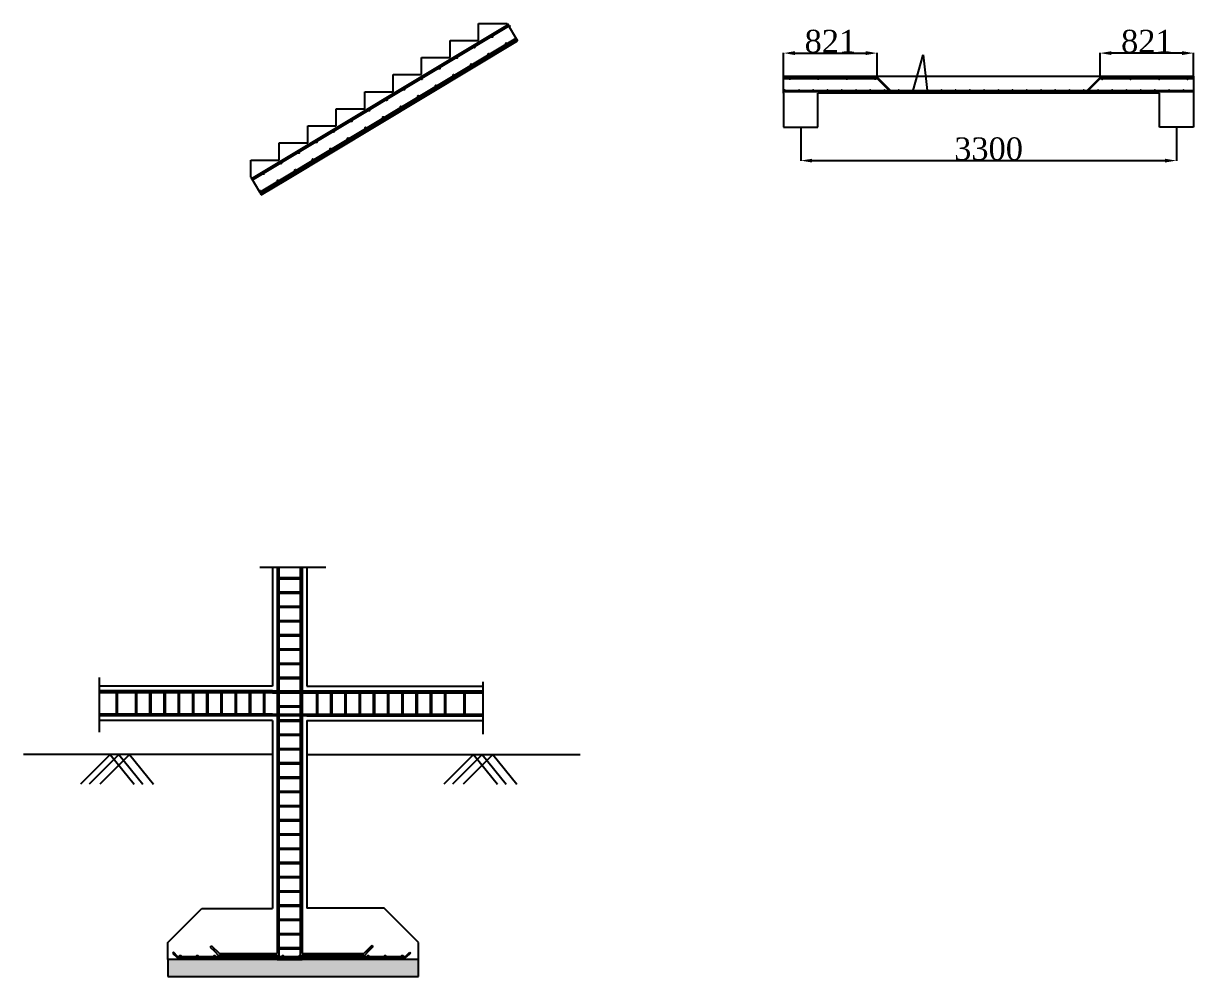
# Model space of a CAD drawing. Header units: millimetres. Extents: x -37331 to 3514287431, y -97281 to -32589.
# Drawn here: x 59917 to 70193, y -49312 to -40939 of the extents above; entities that cross this region are included whole.
import ezdxf

# ---------------------------------------------------------------- set-up
doc = ezdxf.new("R2010")
doc.units = ezdxf.units.MM
doc.header["$LTSCALE"] = 15
doc.layers.add('dimension', color=60, linetype='Continuous')
doc.layers.add('WHITE', color=7, linetype='Continuous')
doc.styles.get("Standard").update_dxf_attribs({"font": 'times.ttf', "height": 200})
doc.dimstyles.new('ISO-25', dxfattribs={"dimtxt": 2.5, "dimasz": 2.5, "dimexe": 1.25, "dimexo": 0.625, "dimtad": 1, "dimtxsty": 'Standard', "dimcen": 2.5, "dimadec": 0, "dimazin": 0, "dimtfac": 1, "dimtmove": 0, "dimatfit": 3, "dimfxl": 1, "dimarcsym": 0})

# ---------------------------------------------------------------- blocks, each defined once
blk = doc.blocks.new('*U8')
at = {"layer": 'WHITE'}
blk.add_circle((8, 5), 5, dxfattribs=at)
blk = doc.blocks.new('*U9')
at = {"layer": 'WHITE', "color": 0, "linetype": 'ByBlock', "lineweight": -2, "transparency": 16777216, "rotation": 30.96375653207593}
for p in [(63999, -41217), (64153, -41124), (63845, -41309), (63690, -41402), (63536, -41495), (63381, -41587), (63227, -41680), (63073, -41773), (62918, -41865), (62764, -41958), (62455, -42143), (62610, -42050), (62301, -42236), (62147, -42328), (61992, -42421)]:
    blk.add_blockref('*U8', p, dxfattribs=at)
blk = doc.blocks.new('*U10')
at = {"layer": 'WHITE'}
blk.add_circle((111, -5), 5, dxfattribs=at)
blk = doc.blocks.new('*U11')
at = {"layer": 'WHITE', "color": 0, "linetype": 'ByBlock', "lineweight": -2, "transparency": 16777216, "rotation": 30.96375653207352}
for p in [(64089, -41016), (63935, -41108), (63781, -41201), (63626, -41293), (63472, -41386), (63163, -41571), (63318, -41479), (63009, -41664), (62855, -41756), (62700, -41849), (62546, -41942), (62392, -42034), (62237, -42127), (62083, -42220), (61928, -42312)]:
    blk.add_blockref('*U10', p, dxfattribs=at)
blk = doc.blocks.new('*U13')
at = {"layer": 'WHITE'}
blk.add_circle((11, 0), 4, dxfattribs=at)
blk = doc.blocks.new('*U14')
at = {"layer": 'WHITE', "color": 0, "linetype": 'ByBlock', "lineweight": -2, "transparency": 16777216}
for p in [(66593, -41527), (66718, -41527), (66843, -41527), (66968, -41527), (67093, -41527), (67218, -41527), (67343, -41527), (67468, -41527), (67593, -41527), (67718, -41527), (67843, -41527), (67968, -41527), (68093, -41527), (68218, -41527), (68343, -41527), (68468, -41527), (68593, -41527), (68718, -41527), (68843, -41527), (68968, -41527), (69093, -41527), (69218, -41527), (69343, -41527), (69468, -41527), (69593, -41527), (69718, -41527), (69843, -41527), (69968, -41527), (70093, -41527)]:
    blk.add_blockref('*U13', p, dxfattribs=at)
blk = doc.blocks.new('*U15')
at = {"layer": 'WHITE'}
blk.add_circle((54, 0), 4, dxfattribs=at)
blk = doc.blocks.new('*U16')
at = {"layer": 'WHITE', "color": 0, "linetype": 'ByBlock', "lineweight": -2, "transparency": 16777216}
for p in [(66593, -41426), (66843, -41426), (67093, -41426), (67343, -41426)]:
    blk.add_blockref('*U15', p, dxfattribs=at)
blk = doc.blocks.new('*U17')
at = {"layer": 'WHITE'}
blk.add_circle((54, 0), 4, dxfattribs=at)
blk = doc.blocks.new('*U18')
at = {"layer": 'WHITE', "color": 0, "linetype": 'ByBlock', "lineweight": -2, "transparency": 16777216}
for p in [(66593, -41426), (66843, -41426), (67093, -41426), (67343, -41426)]:
    blk.add_blockref('*U17', p, dxfattribs=at)
blk = doc.blocks.new('*D19')
at = {"layer": 'Defpoints', "color": 0, "transparency": 16777216}
for p in [(66743, -41852), (70043, -41852), (70043, -42144)]:
    blk.add_point(p, dxfattribs=at)
at = {"layer": 'dimension', "color": 0, "lineweight": -2, "transparency": 16777216}
for p, q in [((66743, -41853), (66743, -42146)), ((70043, -41853), (70043, -42146)), ((66843, -42144), (69943, -42144))]:
    blk.add_line(p, q, dxfattribs=at)
at = {"layer": 'dimension', "color": 0, "transparency": 16777216}
for points in [[(66843, -42128), (66843, -42161), (66743, -42144)], [(69943, -42128), (69943, -42161), (70043, -42144)]]:
    blk.add_solid(points, dxfattribs=at)
at = {"layer": 'dimension', "color": 0, "transparency": 16777216, "insert": (68393, -42042), "char_height": 200, "attachment_point": 5}
blk.add_mtext('3300', dxfattribs=at)
blk = doc.blocks.new('*D20')
at = {"layer": 'Defpoints', "color": 0, "transparency": 16777216}
for p in [(67414, -41200), (66593, -41422), (67414, -41422)]:
    blk.add_point(p, dxfattribs=at)
at = {"layer": 'dimension', "color": 0, "lineweight": -2, "transparency": 16777216}
for p, q in [((66593, -41422), (66593, -41199)), ((66693, -41200), (67314, -41200)), ((67414, -41422), (67414, -41199))]:
    blk.add_line(p, q, dxfattribs=at)
at = {"layer": 'dimension', "color": 0, "transparency": 16777216}
for points in [[(66693, -41183), (66693, -41217), (66593, -41200)], [(67314, -41183), (67314, -41217), (67414, -41200)]]:
    blk.add_solid(points, dxfattribs=at)
at = {"layer": 'dimension', "color": 0, "transparency": 16777216, "insert": (67004, -41097), "char_height": 200, "attachment_point": 5}
blk.add_mtext('821', dxfattribs=at)
blk = doc.blocks.new('*D21')
at = {"layer": 'Defpoints', "color": 0, "transparency": 16777216}
for p in [(69372, -41200), (69372, -41422), (70193, -41422)]:
    blk.add_point(p, dxfattribs=at)
at = {"layer": 'dimension', "color": 0, "lineweight": -2, "transparency": 16777216}
for p, q in [((69372, -41422), (69372, -41199)), ((70093, -41200), (69472, -41200)), ((70193, -41422), (70193, -41199))]:
    blk.add_line(p, q, dxfattribs=at)
at = {"layer": 'dimension', "color": 0, "transparency": 16777216}
for points in [[(69472, -41183), (69472, -41217), (69372, -41200)], [(70093, -41183), (70093, -41217), (70193, -41200)]]:
    blk.add_solid(points, dxfattribs=at)
at = {"layer": 'dimension', "color": 0, "transparency": 16777216, "insert": (69783, -41097), "char_height": 200, "attachment_point": 5}
blk.add_mtext('821', dxfattribs=at)
blk = doc.blocks.new('*U22')
at = {"layer": 'WHITE'}
blk.add_circle((24, 0), 5, dxfattribs=at)
blk = doc.blocks.new('*U23')
at = {"layer": 'WHITE', "color": 0, "linetype": 'ByBlock', "lineweight": -2, "transparency": 16777216}
for p in [(61271, -49130), (61421, -49130), (61571, -49130), (61721, -49130), (61871, -49130), (62021, -49130), (62171, -49130), (62321, -49130), (62471, -49130), (62621, -49130), (62771, -49130), (62921, -49130), (63071, -49130), (63221, -49130)]:
    blk.add_blockref('*U22', p, dxfattribs=at)

msp = doc.modelspace()

# ---------------------------------------------------------------- hatches: boundary and pattern name
at = {"layer": 'dimension', "true_color": 0xffffff, "transparency": 33554585}
h = msp.add_hatch(dxfattribs=at)
h.set_pattern_fill('AR-CONC', scale=0.5, angle=173)
h.paths.add_polyline_path([(63386.635, -49161.787), (62364.889, -49161.787), (62144.889, -49161.787), (61186.635, -49161.787), (61186.635, -49311.787), (63386.635, -49311.787)])

# ---------------------------------------------------------------- linework, layer by layer
at = {"layer": 'WHITE'}
for p, q in [((61922.308, -42301.858), (64172.308, -40951.858)), ((61928.482, -42312.148), (64178.482, -40962.148)), ((63914.59, -41088.996), (63914.59, -40938.996)), ((63914.59, -40938.996), (64164.59, -40938.996)), ((64164.59, -40938.996), (64257.199, -41093.344)), ((61992.315, -42420.779), (64243.342, -41070.163)), ((61998.489, -42431.069), (64249.516, -41080.453)), ((62221.44, -42314.8), (64257.199, -41093.344)), ((63664.59, -41238.996), (63664.59, -41088.996)), ((63664.59, -41088.996), (63914.59, -41088.996)), ((63414.59, -41388.996), (63414.59, -41238.996)), ((63414.59, -41238.996), (63664.59, -41238.996)), ((67729.713, -41527.417), (67819.915, -41215.95)), ((67819.915, -41215.95), (67854.713, -41527.417)), ((63164.59, -41538.996), (63164.59, -41388.996)), ((63164.59, -41388.996), (63414.59, -41388.996)), ((66593.448, -41401.917), (70193.448, -41401.917)), ((66593.448, -41551.917), (66593.448, -41401.917)), ((70193.448, -41401.917), (70193.448, -41551.917)), ((66593.448, -41414.417), (67417.762, -41414.417)), ((66593.448, -41422.417), (67414.448, -41422.417)), ((67414.448, -41422.417), (67523.448, -41531.417)), ((67417.762, -41414.417), (67534.751, -41531.406)), ((67417.762, -41414.417), (67417.762, -41414.417)), ((69372.448, -41414.417), (69255.448, -41531.417)), ((69372.448, -41422.417), (69263.448, -41531.417)), ((69372.448, -41414.417), (70193.448, -41414.417)), ((69372.448, -41422.417), (70193.448, -41422.417)), ((62914.59, -41688.996), (62914.59, -41538.996)), ((62914.59, -41538.996), (63164.59, -41538.996)), ((70193.448, -41531.417), (66593.448, -41531.417)), ((70193.448, -41539.417), (66593.448, -41539.417)), ((66593.448, -41551.917), (66593.448, -41851.917)), ((69893.448, -41551.917), (66893.448, -41551.917)), ((66893.448, -41851.917), (66893.448, -41551.917)), ((69893.448, -41851.917), (69893.448, -41551.917)), ((70193.448, -41551.917), (70193.448, -41851.917)), ((62664.59, -41838.996), (62664.59, -41688.996)), ((62664.59, -41688.996), (62914.59, -41688.996)), ((62414.59, -41988.996), (62414.59, -41838.996)), ((62414.59, -41838.996), (62664.59, -41838.996)), ((66593.448, -41851.917), (66893.448, -41851.917)), ((70193.448, -41851.917), (69893.448, -41851.917)), ((62164.59, -42138.996), (62164.59, -41988.996)), ((62164.59, -41988.996), (62414.59, -41988.996)), ((61914.59, -42138.996), (62164.59, -42138.996)), ((61914.59, -42288.996), (61914.59, -42138.996)), ((61914.59, -42288.996), (61990.982, -42418.435)), ((62006.231, -42444.271), (62221.44, -42314.8)), ((61990.982, -42418.435), (62006.231, -42444.271)), ((61992.967, -45714.587), (62572.714, -45714.587)), ((62104.889, -45714.587), (62104.889, -46761.787)), ((62144.889, -45714.587), (62144.889, -46801.787)), ((62160.889, -45714.587), (62160.889, -45807.399)), ((62348.889, -45714.587), (62348.889, -45807.399)), ((62364.889, -45714.587), (62364.889, -46801.787)), ((62404.889, -45714.587), (62404.889, -46761.787)), ((62144.889, -45807.399), (62364.889, -45807.399)), ((62160.889, -45817.399), (62144.889, -45817.399)), ((62160.889, -45817.399), (62364.889, -45817.399)), ((62160.889, -45817.399), (62160.889, -45932.399)), ((62348.889, -45817.399), (62348.889, -45932.399)), ((62144.889, -45932.399), (62364.889, -45932.399)), ((62160.889, -45942.399), (62144.889, -45942.399)), ((62160.889, -45942.399), (62364.889, -45942.399)), ((62160.889, -45942.399), (62160.889, -46057.399)), ((62348.889, -45942.399), (62348.889, -46057.399)), ((62144.889, -46057.399), (62364.889, -46057.399)), ((62160.889, -46067.399), (62144.889, -46067.399)), ((62160.889, -46067.399), (62364.889, -46067.399)), ((62160.889, -46067.399), (62160.889, -46182.399)), ((62348.889, -46067.399), (62348.889, -46182.399)), ((62144.889, -46182.399), (62364.889, -46182.399)), ((62160.889, -46192.399), (62144.889, -46192.399)), ((62160.889, -46192.399), (62364.889, -46192.399)), ((62160.889, -46192.399), (62160.889, -46307.399)), ((62348.889, -46192.399), (62348.889, -46307.399)), ((62144.889, -46307.399), (62364.889, -46307.399)), ((62160.889, -46317.399), (62144.889, -46317.399)), ((62160.889, -46317.399), (62364.889, -46317.399)), ((62160.889, -46317.399), (62160.889, -46557.399)), ((62348.889, -46317.399), (62348.889, -46557.399)), ((62144.889, -46432.399), (62364.889, -46432.399)), ((62160.889, -46442.399), (62144.889, -46442.399)), ((62160.889, -46442.399), (62364.889, -46442.399)), ((62144.889, -46557.399), (62364.889, -46557.399)), ((62160.889, -46567.399), (62144.889, -46567.399)), ((62160.889, -46567.399), (62364.889, -46567.399)), ((62160.889, -46567.399), (62160.889, -46682.399)), ((62348.889, -46567.399), (62348.889, -46682.399)), ((60583.982, -46683.974), (60583.982, -47165.694)), ((62144.889, -46682.399), (62364.889, -46682.399)), ((62160.889, -46692.399), (62144.889, -46692.399)), ((62160.889, -46692.399), (62364.889, -46692.399)), ((62160.889, -46692.399), (62160.889, -46801.787)), ((62348.889, -46692.399), (62348.889, -46801.787)), ((63951.051, -46722.567), (63951.051, -47181.672)), ((62104.889, -46761.787), (60583.982, -46761.787)), ((62104.889, -46801.787), (60583.982, -46801.787)), ((60730.965, -46817.787), (60583.982, -46817.787)), ((60730.965, -46801.787), (60730.965, -47021.787)), ((60740.965, -46801.787), (60740.965, -47021.787)), ((60900.889, -46817.787), (60740.965, -46817.787)), ((60900.889, -46801.787), (60900.889, -47021.787)), ((60910.889, -46801.787), (60910.889, -47021.787)), ((61025.889, -46817.787), (60910.889, -46817.787)), ((61025.889, -46801.787), (61025.889, -47021.787)), ((61035.889, -46801.787), (61035.889, -47021.787)), ((61150.889, -46817.787), (61035.889, -46817.787)), ((61150.889, -46801.787), (61150.889, -47021.787)), ((61160.889, -46801.787), (61160.889, -47021.787)), ((61275.889, -46817.787), (61160.889, -46817.787)), ((61275.889, -46801.787), (61275.889, -47021.787)), ((61285.889, -46801.787), (61285.889, -47021.787)), ((61400.889, -46817.787), (61285.889, -46817.787)), ((61400.889, -46801.787), (61400.889, -47021.787)), ((61410.889, -46801.787), (61410.889, -47021.787)), ((61525.889, -46817.787), (61410.889, -46817.787)), ((61525.889, -46801.787), (61525.889, -47021.787)), ((61535.889, -46801.787), (61535.889, -47021.787)), ((61650.889, -46817.787), (61535.889, -46817.787)), ((61650.889, -46801.787), (61650.889, -47021.787)), ((61660.889, -46801.787), (61660.889, -47021.787)), ((61775.889, -46817.787), (61660.889, -46817.787)), ((61775.889, -46801.787), (61775.889, -47021.787)), ((61785.889, -46801.787), (61785.889, -47021.787)), ((61900.889, -46817.787), (61785.889, -46817.787)), ((61900.889, -46801.787), (61900.889, -47021.787)), ((61910.889, -46801.787), (61910.889, -47021.787)), ((62025.889, -46817.787), (61910.889, -46817.787)), ((62025.889, -46801.787), (62025.889, -47021.787)), ((62035.889, -46801.787), (62035.889, -47021.787)), ((62104.889, -46817.787), (62035.889, -46817.787)), ((62104.889, -46801.787), (63951.051, -46801.787)), ((62104.889, -46817.787), (62489.889, -46817.787)), ((62144.889, -46817.787), (62144.889, -47005.787)), ((62160.889, -46817.787), (62160.889, -46932.399)), ((62348.889, -46817.787), (62348.889, -46932.399)), ((62364.889, -46817.787), (62364.889, -47005.787)), ((62404.889, -46761.787), (63951.051, -46761.787)), ((62489.889, -46801.787), (62489.889, -47021.787)), ((62499.889, -46801.787), (62499.889, -47021.787)), ((62499.889, -46817.787), (62614.889, -46817.787)), ((62614.889, -46801.787), (62614.889, -47021.787)), ((62624.889, -46801.787), (62624.889, -47021.787)), ((62624.889, -46817.787), (62739.889, -46817.787)), ((62739.889, -46801.787), (62739.889, -47021.787)), ((62749.889, -46801.787), (62749.889, -47021.787)), ((62749.889, -46817.787), (62864.889, -46817.787)), ((62864.889, -46801.787), (62864.889, -47021.787)), ((62874.889, -46801.787), (62874.889, -47021.787)), ((62874.889, -46817.787), (62989.889, -46817.787)), ((62989.889, -46801.787), (62989.889, -47021.787)), ((62999.889, -46801.787), (62999.889, -47021.787)), ((62999.889, -46817.787), (63114.889, -46817.787)), ((63114.889, -46801.787), (63114.889, -47021.787)), ((63124.889, -46801.787), (63124.889, -47021.787)), ((63124.889, -46817.787), (63239.889, -46817.787)), ((63239.889, -46801.787), (63239.889, -47021.787)), ((63249.889, -46801.787), (63249.889, -47021.787)), ((63249.889, -46817.787), (63364.889, -46817.787)), ((63364.889, -46801.787), (63364.889, -47021.787)), ((63374.889, -46801.787), (63374.889, -47021.787)), ((63374.889, -46817.787), (63489.889, -46817.787)), ((63489.889, -46801.787), (63489.889, -47021.787)), ((63499.889, -46801.787), (63499.889, -47021.787)), ((63499.889, -46817.787), (63614.889, -46817.787)), ((63614.889, -46801.787), (63614.889, -47021.787)), ((63624.889, -46801.787), (63624.889, -47021.787)), ((63624.889, -46817.787), (63784.813, -46817.787)), ((63784.813, -46801.787), (63784.813, -47021.787)), ((63794.813, -46801.787), (63794.813, -47021.787)), ((63794.813, -46817.787), (63951.051, -46817.787)), ((62144.889, -46932.399), (62364.889, -46932.399)), ((62160.889, -46942.399), (62144.889, -46942.399)), ((62160.889, -46942.399), (62364.889, -46942.399)), ((62160.889, -46942.399), (62160.889, -47005.787)), ((62348.889, -46942.399), (62348.889, -47005.787)), ((60730.965, -47005.787), (60583.982, -47005.787)), ((62404.889, -47021.787), (60583.982, -47021.787)), ((62104.889, -47061.787), (60583.982, -47061.787)), ((60900.889, -47005.787), (60740.965, -47005.787)), ((61025.889, -47005.787), (60910.889, -47005.787)), ((61150.889, -47005.787), (61035.889, -47005.787)), ((61275.889, -47005.787), (61160.889, -47005.787)), ((61400.889, -47005.787), (61285.889, -47005.787)), ((61525.889, -47005.787), (61410.889, -47005.787)), ((61650.889, -47005.787), (61535.889, -47005.787)), ((61775.889, -47005.787), (61660.889, -47005.787)), ((61900.889, -47005.787), (61785.889, -47005.787)), ((62025.889, -47005.787), (61910.889, -47005.787)), ((62104.889, -47005.787), (62035.889, -47005.787)), ((62104.889, -47005.787), (62489.889, -47005.787)), ((62104.889, -47061.787), (62104.889, -48714.524)), ((62144.889, -47021.787), (62144.889, -49109.013)), ((62144.889, -47057.399), (62364.889, -47057.399)), ((62160.889, -47021.787), (62160.889, -47182.399)), ((62348.889, -47021.787), (62348.889, -47182.399)), ((62364.889, -47021.787), (62364.889, -49109.013)), ((62404.889, -47021.787), (63951.051, -47021.787)), ((62404.889, -47061.787), (63951.051, -47061.787)), ((62404.889, -47061.787), (62404.889, -48711.787)), ((62499.889, -47005.787), (62614.889, -47005.787)), ((62624.889, -47005.787), (62739.889, -47005.787)), ((62749.889, -47005.787), (62864.889, -47005.787)), ((62874.889, -47005.787), (62989.889, -47005.787)), ((62999.889, -47005.787), (63114.889, -47005.787)), ((63124.889, -47005.787), (63239.889, -47005.787)), ((63249.889, -47005.787), (63364.889, -47005.787)), ((63374.889, -47005.787), (63489.889, -47005.787)), ((63499.889, -47005.787), (63614.889, -47005.787)), ((63624.889, -47005.787), (63784.813, -47005.787)), ((63794.813, -47005.787), (63951.051, -47005.787)), ((62160.889, -47067.399), (62144.889, -47067.399)), ((62160.889, -47067.399), (62364.889, -47067.399)), ((62144.889, -47182.399), (62364.889, -47182.399)), ((62160.889, -47192.399), (62144.889, -47192.399)), ((62160.889, -47192.399), (62364.889, -47192.399)), ((62160.889, -47192.399), (62160.889, -47307.399)), ((62348.889, -47192.399), (62348.889, -47307.399)), ((62104.889, -47361.787), (59917.315, -47361.787)), ((60679.07, -47361.787), (60418.711, -47622.146)), ((60755.758, -47361.787), (60495.399, -47622.146)), ((60849.76, -47361.787), (60589.401, -47622.146)), ((60679.07, -47361.787), (60890.26, -47622.146)), ((60755.758, -47361.787), (60966.947, -47622.146)), ((60849.76, -47361.787), (61060.95, -47622.146)), ((62144.889, -47307.399), (62364.889, -47307.399)), ((62160.889, -47317.399), (62144.889, -47317.399)), ((62160.889, -47317.399), (62364.889, -47317.399)), ((62160.889, -47317.399), (62160.889, -47432.399)), ((62348.889, -47317.399), (62348.889, -47432.399)), ((62404.889, -47361.787), (64807.859, -47361.787)), ((63868.756, -47361.787), (63608.397, -47622.146)), ((63945.443, -47361.787), (63685.085, -47622.146)), ((64039.446, -47361.787), (63779.087, -47622.146)), ((63868.756, -47361.787), (64079.945, -47622.146)), ((63945.443, -47361.787), (64156.633, -47622.146)), ((64039.446, -47361.787), (64250.635, -47622.146)), ((62144.889, -47432.399), (62364.889, -47432.399)), ((62160.889, -47442.399), (62144.889, -47442.399)), ((62160.889, -47442.399), (62364.889, -47442.399)), ((62160.889, -47442.399), (62160.889, -47557.399)), ((62348.889, -47442.399), (62348.889, -47557.399)), ((62144.889, -47557.399), (62364.889, -47557.399)), ((62160.889, -47567.399), (62144.889, -47567.399)), ((62160.889, -47567.399), (62364.889, -47567.399)), ((62160.889, -47567.399), (62160.889, -47682.399)), ((62348.889, -47567.399), (62348.889, -47682.399)), ((62144.889, -47682.399), (62364.889, -47682.399)), ((62160.889, -47692.399), (62144.889, -47692.399)), ((62160.889, -47692.399), (62364.889, -47692.399)), ((62160.889, -47692.399), (62160.889, -47807.399)), ((62348.889, -47692.399), (62348.889, -47807.399)), ((62144.889, -47807.399), (62364.889, -47807.399)), ((62160.889, -47817.399), (62144.889, -47817.399)), ((62160.889, -47817.399), (62364.889, -47817.399)), ((62160.889, -47817.399), (62160.889, -47932.399)), ((62348.889, -47817.399), (62348.889, -47932.399)), ((62144.889, -47932.399), (62364.889, -47932.399)), ((62160.889, -47942.399), (62144.889, -47942.399)), ((62160.889, -47942.399), (62364.889, -47942.399)), ((62160.889, -47942.399), (62160.889, -48057.399)), ((62348.889, -47942.399), (62348.889, -48057.399)), ((62144.889, -48057.399), (62364.889, -48057.399)), ((62160.889, -48067.399), (62144.889, -48067.399)), ((62160.889, -48067.399), (62364.889, -48067.399)), ((62160.889, -48067.399), (62160.889, -48182.399)), ((62348.889, -48067.399), (62348.889, -48182.399)), ((62144.889, -48182.399), (62364.889, -48182.399)), ((62160.889, -48192.399), (62144.889, -48192.399)), ((62160.889, -48192.399), (62364.889, -48192.399)), ((62160.889, -48192.399), (62160.889, -48307.399)), ((62348.889, -48192.399), (62348.889, -48307.399)), ((62144.889, -48307.399), (62364.889, -48307.399)), ((62160.889, -48317.399), (62144.889, -48317.399)), ((62160.889, -48317.399), (62364.889, -48317.399)), ((62160.889, -48317.399), (62160.889, -48432.399)), ((62348.889, -48317.399), (62348.889, -48432.399)), ((62144.889, -48432.399), (62364.889, -48432.399)), ((62160.889, -48442.399), (62144.889, -48442.399)), ((62160.889, -48442.399), (62364.889, -48442.399)), ((62160.889, -48442.399), (62160.889, -48557.399)), ((62348.889, -48442.399), (62348.889, -48557.399)), ((62144.889, -48557.399), (62364.889, -48557.399)), ((62160.889, -48567.399), (62144.889, -48567.399)), ((62160.889, -48567.399), (62364.889, -48567.399)), ((62160.889, -48567.399), (62160.889, -48682.399)), ((62348.889, -48567.399), (62348.889, -48682.399)), ((62144.889, -48682.399), (62364.889, -48682.399)), ((62160.889, -48692.399), (62144.889, -48692.399)), ((62160.889, -48692.399), (62364.889, -48692.399)), ((62160.889, -48692.399), (62160.889, -48807.399)), ((62348.889, -48692.399), (62348.889, -48807.399)), ((61186.635, -49011.787), (61483.897, -48714.524)), ((61483.897, -48714.524), (62104.889, -48714.524)), ((62144.889, -48807.399), (62364.889, -48807.399)), ((62775.683, -48711.787), (62404.889, -48711.787)), ((63086.635, -48711.787), (62775.683, -48711.787)), ((63131.795, -48756.947), (63086.635, -48711.787)), ((63386.635, -49011.787), (63131.795, -48756.947)), ((62160.889, -48817.399), (62144.889, -48817.399)), ((62160.889, -48817.399), (62364.889, -48817.399)), ((62160.889, -48817.399), (62160.889, -48932.399)), ((62348.889, -48817.399), (62348.889, -48932.399)), ((61186.635, -49161.787), (61186.635, -49011.787)), ((62144.889, -48932.399), (62364.889, -48932.399)), ((62160.889, -48942.399), (62144.889, -48942.399)), ((62160.889, -48942.399), (62364.889, -48942.399)), ((62160.889, -48942.399), (62160.889, -49057.399)), ((62348.889, -48942.399), (62348.889, -49057.399)), ((63386.635, -49161.787), (63386.635, -49011.787)), ((61234.259, -49098.351), (61227.188, -49105.422)), ((61227.188, -49105.422), (61266.778, -49145.013)), ((61270.921, -49135.013), (61234.259, -49098.351)), ((61558.496, -49052.239), (61569.81, -49040.925)), ((61568.567, -49042.168), (61558.496, -49052.239)), ((61558.496, -49052.239), (61591.68, -49085.422)), ((61569.81, -49040.925), (61637.897, -49109.013)), ((61591.68, -49085.422), (61631.27, -49125.013)), ((61637.897, -49109.013), (62144.889, -49109.013)), ((62144.889, -49057.399), (62364.889, -49057.399)), ((62160.889, -49067.399), (62144.889, -49067.399)), ((62160.889, -49067.399), (62160.889, -49109.013)), ((62160.889, -49067.399), (62364.889, -49067.399)), ((62160.889, -49109.013), (62160.889, -49125.013)), ((62348.889, -49067.399), (62348.889, -49109.013)), ((62348.889, -49109.013), (62348.889, -49125.013)), ((62364.889, -49109.013), (62907.311, -49109.013)), ((62977.551, -49037.217), (62907.311, -49109.013)), ((62951.973, -49085.422), (62912.383, -49125.013)), ((62988.865, -49048.531), (62951.973, -49085.422)), ((62988.865, -49048.531), (62977.551, -49037.217)), ((63272.732, -49135.013), (63309.394, -49098.351)), ((63316.465, -49105.422), (63276.874, -49145.013)), ((63309.394, -49098.351), (63316.465, -49105.422)), ((62144.889, -49161.787), (61186.635, -49161.787)), ((61186.635, -49161.787), (61186.635, -49311.787)), ((61266.778, -49145.013), (61270.921, -49145.013)), ((61270.921, -49135.013), (63272.732, -49135.013)), ((61270.921, -49145.013), (63272.732, -49145.013)), ((61631.27, -49125.013), (62160.889, -49125.013)), ((62144.889, -49161.787), (62364.889, -49161.787)), ((62348.889, -49125.013), (62912.383, -49125.013)), ((63386.635, -49161.787), (62364.889, -49161.787)), ((63272.732, -49145.013), (63276.874, -49145.013)), ((63386.635, -49311.787), (63386.635, -49161.787)), ((61186.635, -49311.787), (63386.635, -49311.787))]:
    msp.add_line(p, q, dxfattribs=at)

# ---------------------------------------------------------------- block references
for name in ['*U11', '*U9', '*U16', '*U14', '*U23']:
    msp.add_blockref(name, (0, 0), dxfattribs=at)
at = {"layer": 'WHITE', "xscale": -1}
msp.add_blockref('*U18', (136786.896, 0), dxfattribs=at)

# ---------------------------------------------------------------- dimensions: what is measured, and where the dimension line sits
at = {"layer": 'dimension'}
for p1, p2, distance, picture, middle in [((66593.448, -41422.417), (67414.448, -41422.417), 222.497, '*D20', (67003.948, -41097.314)), ((70193.448, -41422.417), (69372.448, -41422.417), -222.497, '*D21', (69782.948, -41097.314)), ((66743.448, -41851.917), (70043.448, -41851.917), -292.533, '*D19', (68393.448, -42041.844))]:
    dim = msp.add_aligned_dim(p1=p1, p2=p2, distance=distance, dimstyle='ISO-25', override={"dimtxt": 200, "dimasz": 100, "dimgap": 0.875, "dimdsep": 46, "dimcen": 2.8, "dimfrac": 2}, dxfattribs=at)
    dim.commit()
    dim.dimension.update_dxf_attribs({"geometry": picture, "text_midpoint": middle})

doc.saveas('drawing.dxf')
